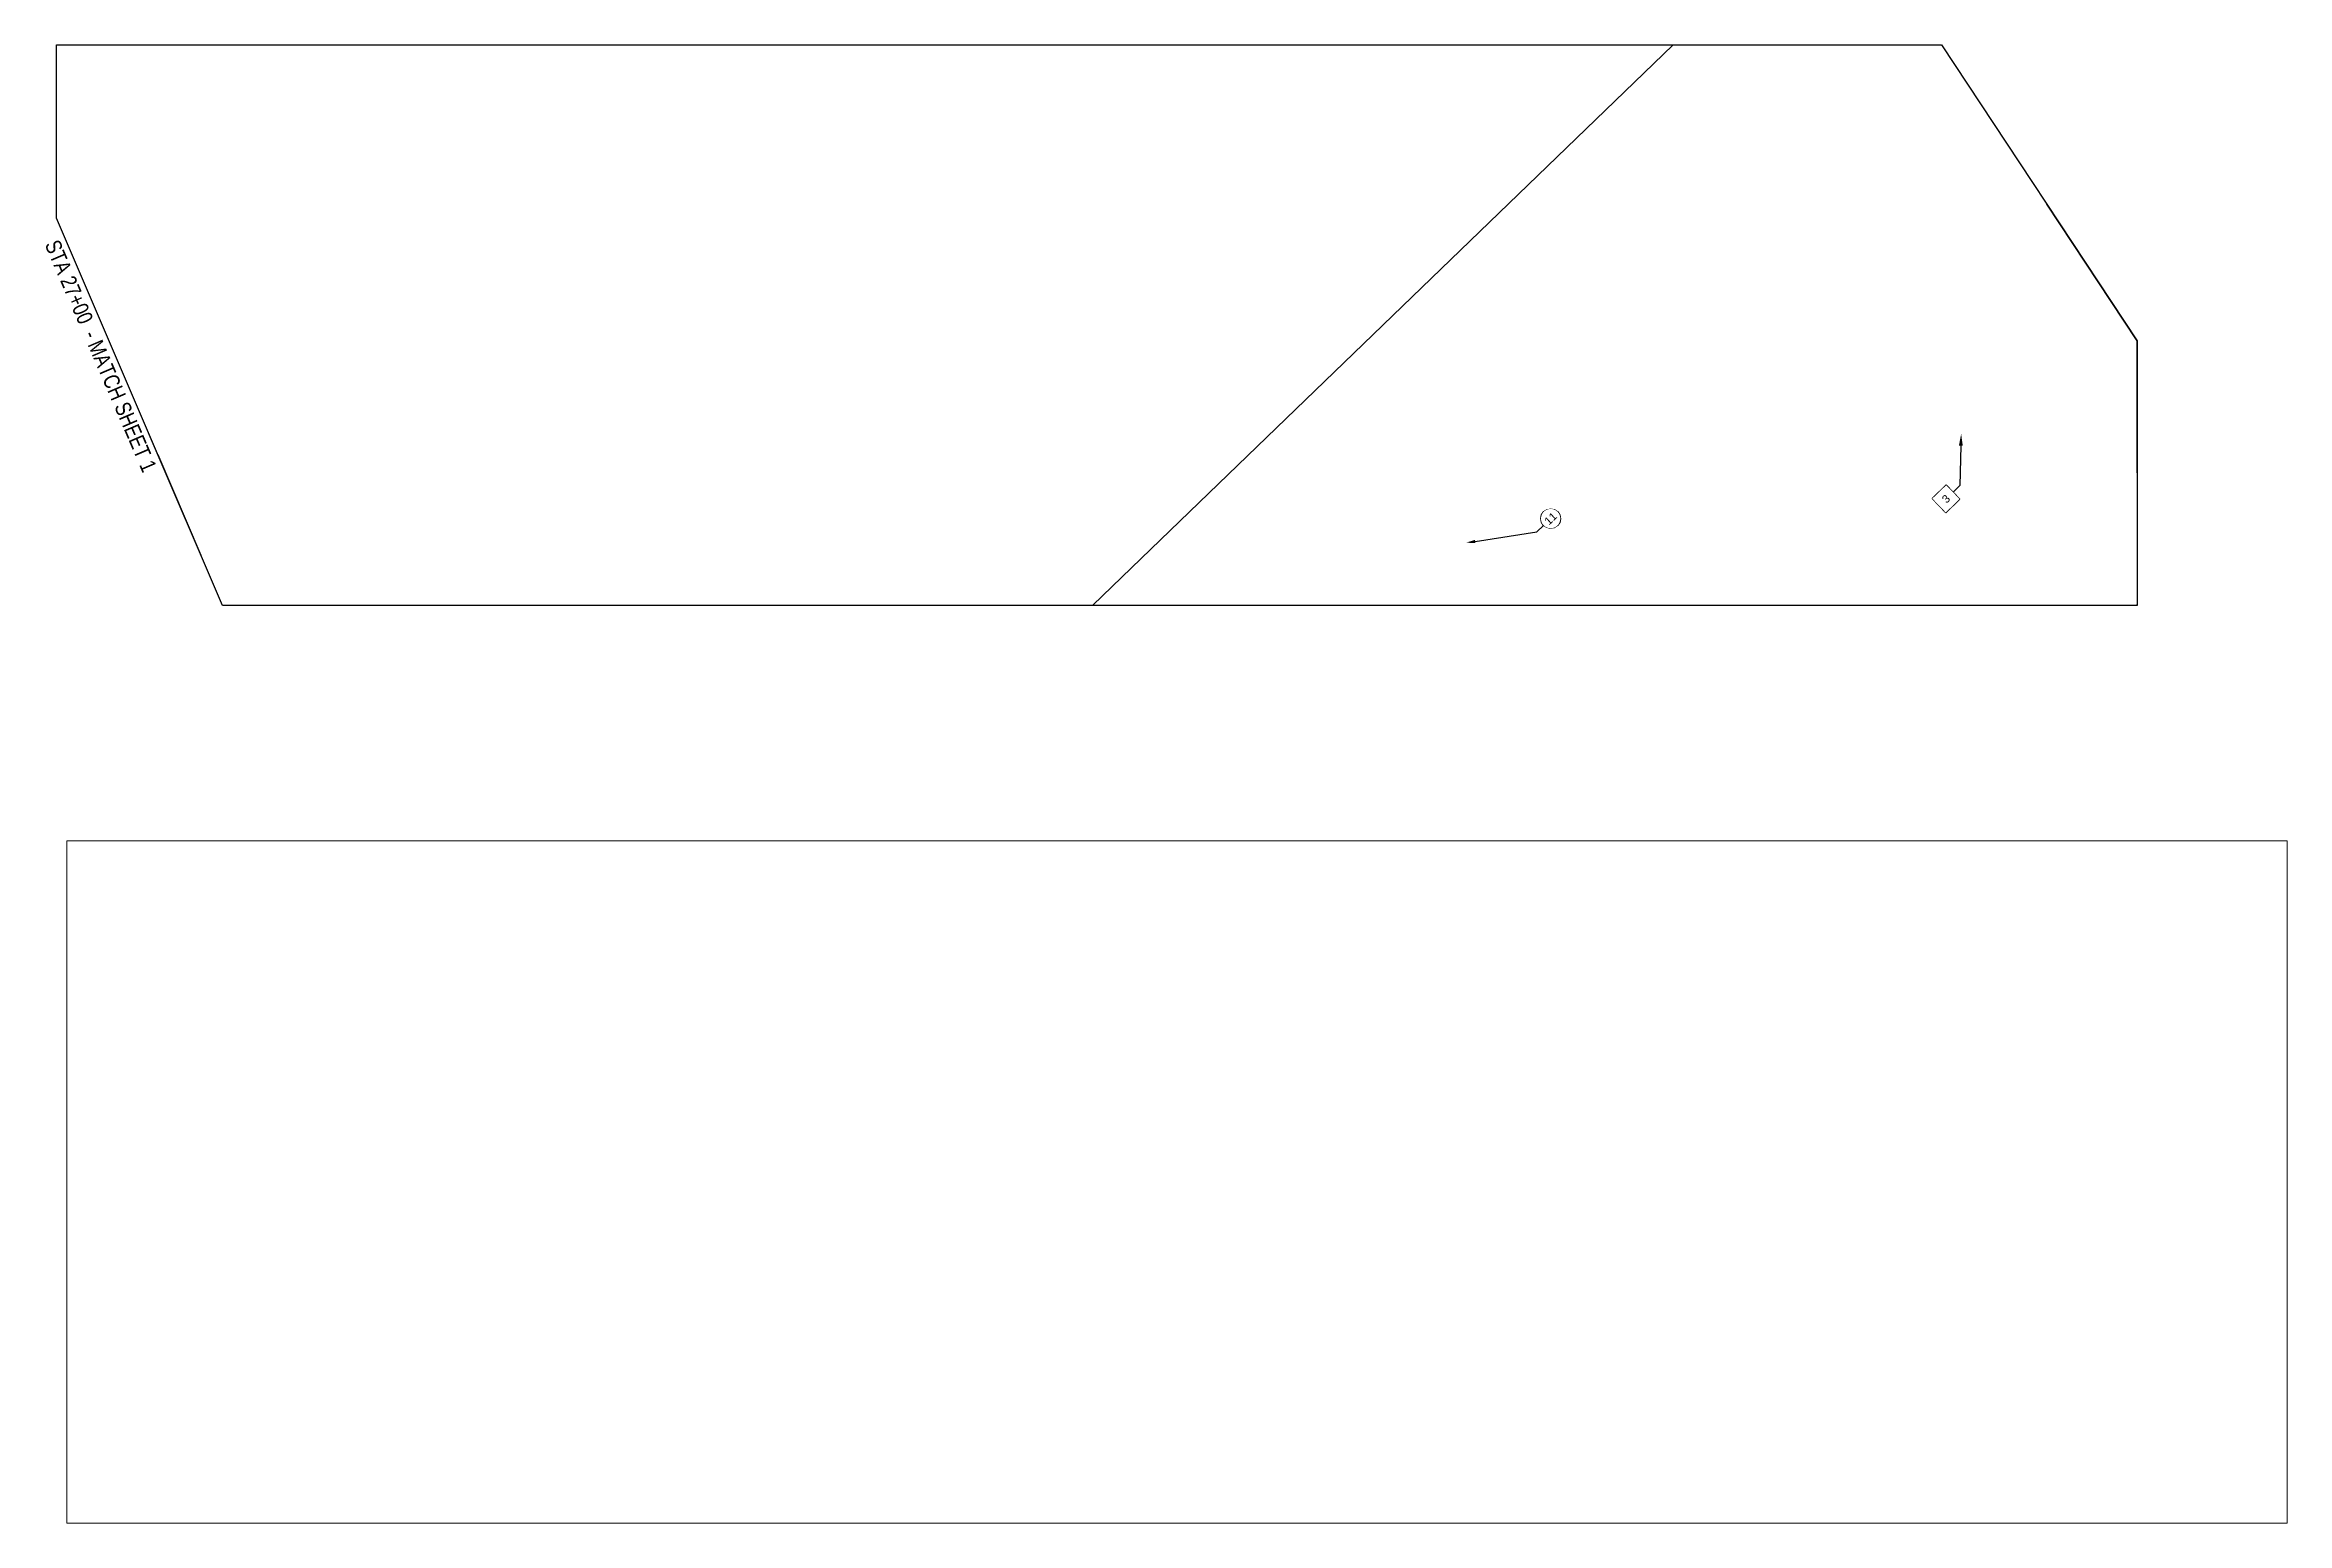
# Paper-space layout '2' of a CAD drawing. Header units: feet. Extents: x 2.3 to 30.9, y 3.5 to 22.3.
# The model-space entities are those that its viewports show. They can reach past a viewport. Long polylines and large blocks are cut down to what shows.
import ezdxf
from ezdxf import colors
from ezdxf.entities.mleader import LeaderData, LeaderLine
from ezdxf.enums import TextEntityAlignment as Align
from ezdxf.math import Vec2, Vec3

# ---------------------------------------------------------------- set-up
doc = ezdxf.new("R2010")
doc.units = ezdxf.units.FT
doc.header["$MEASUREMENT"] = 0
doc.set_wipeout_variables(frame=1)
doc.layers.get('0').update_dxf_attribs({"color": 30})
for name, color, linetype in [('C-LABEL', 4, 'Continuous'), ('C-MATCHLINE', 251, 'Continuous'), ('C-SHEET', 7, 'Continuous')]:
    doc.layers.add(name, color=color, linetype=linetype)
doc.layers.add('VP', color=7, linetype='Continuous', plot=False)
doc.styles.add('ARIAL', font='arial.ttf')
doc.styles.get("Standard").update_dxf_attribs({"font": 'SIMPLEX.SHX'})
doc.styles.add('THIN', font='arial.ttf', dxfattribs={"width": 0.8, "height": 1.2})

# ---------------------------------------------------------------- blocks, each defined once
blk = doc.blocks.new('KN-CIRC')
at = {"linetype": 'ByBlock', "transparency": 16777216}
blk.add_circle((0, 0), 0.125, dxfattribs=at)
at = {"transparency": 16777216, "style": 'ARIAL'}
blk.add_attdef('KN', text='', height=0.1, dxfattribs=at).set_placement((0, 0), align=Align.MIDDLE)
at = {"transparency": 16777216}
blk.add_wipeout([(0.047, -0.114), (0.068, -0.102), (0.087, -0.087), (0.102, -0.068), (0.114, -0.047), (0.121, -0.024), (0.123, 0), (0.121, 0.024), (0.114, 0.047), (0.102, 0.068), (0.087, 0.087), (0.068, 0.102), (0.047, 0.114), (0.024, 0.121), (0, 0.123), (-0.024, 0.121), (-0.047, 0.114), (-0.068, 0.102), (-0.087, 0.087), (-0.102, 0.068), (-0.114, 0.047), (-0.121, 0.024), (-0.123, 0), (-0.121, -0.024), (-0.114, -0.047), (-0.102, -0.068), (-0.087, -0.087), (-0.068, -0.102), (-0.047, -0.114), (-0.024, -0.121), (0, -0.123), (0.024, -0.121)], dxfattribs=at)
blk = doc.blocks.new('KN-SQ')
at = {"transparency": 16777216}
blk.add_lwpolyline([(-1, -1), (-1, -0.75), (-0.75, -0.75), (-0.75, -1)], close=True, dxfattribs=at)
at = {"transparency": 16777216, "style": 'ARIAL'}
blk.add_attdef('KN', text='', height=0.1, dxfattribs=at).set_placement((-0.875, -0.875), align=Align.MIDDLE_CENTER)
at = {"transparency": 16777216}
blk.add_wipeout([(-0.9975, -0.9975), (-0.9975, -0.7525), (-0.7525, -0.7525), (-0.7525, -0.9975)], dxfattribs=at)

msp = doc.modelspace()

# ---------------------------------------------------------------- linework, layer by layer
at = {"layer": 'C-MATCHLINE'}
msp.add_line((588217.5, 1030485.5), (588256.5, 1030588.3), dxfattribs=at)
at = {"layer": 'VP', "elevation": 1000, "flags": 128}
msp.add_lwpolyline([(588190.4, 1030414), (587215.6, 1030553.5), (587222.9, 1030603.9), (587334.2, 1030795.7), (588283.6, 1030659.8)], close=True, dxfattribs=at)
msp.add_lwpolyline([(588190.4, 1030414), (587215.6, 1030553.5), (587222.9, 1030603.9), (587334.2, 1030795.7), (588283.6, 1030659.8)], close=True, dxfattribs=at)
msp.add_lwpolyline([(588190.4, 1030414), (587215.6, 1030553.5), (587222.9, 1030603.9), (587334.2, 1030795.7), (588283.6, 1030659.8)], close=True, dxfattribs=at)
msp.add_lwpolyline([(588190.4, 1030414), (587215.6, 1030553.5), (587222.9, 1030603.9), (587334.2, 1030795.7), (588283.6, 1030659.8)], close=True, dxfattribs=at)
msp.add_lwpolyline([(588190.4, 1030414), (587215.6, 1030553.5), (587222.9, 1030603.9), (587334.2, 1030795.7), (588283.6, 1030659.8)], close=True, dxfattribs=at)
msp.add_lwpolyline([(588190.4, 1030414), (587215.6, 1030553.5), (587222.9, 1030603.9), (587334.2, 1030795.7), (588283.6, 1030659.8)], close=True, dxfattribs=at)
at = {"layer": 'VP'}
for points, elevation in [([(588317.8, 1030651.8), (589007.9, 1029985.6), (588974.8, 1029808.1), (588881.4, 1029711.3), (588180.5, 1030387.9), (588256.5, 1030588.3)], 1000), ([(588317.8, 1030651.8), (589007.9, 1029985.6), (588974.8, 1029808.1), (588881.4, 1029711.3), (588180.5, 1030387.9), (588256.5, 1030588.3)], 1000), ([(588317.8, 1030651.8), (589007.9, 1029985.6), (588974.8, 1029808.1), (588881.4, 1029711.3), (588180.5, 1030387.9), (588256.5, 1030588.3)], 1000), ([(588317.8, 1030651.8), (589007.9, 1029985.6), (588974.8, 1029808.1), (588881.4, 1029711.3), (588180.5, 1030387.9), (588256.5, 1030588.3)], 1000), ([(588187.9, 1029711.6), (589278.8, 1029711.6), (589278.8, 1030080.4), (588187.9, 1030080.4)], 1125), ([(588187.9, 1029711.6), (589278.8, 1029711.6), (589278.8, 1030080.4), (588187.9, 1030080.4)], 1125), ([(588187.9, 1029711.6), (589278.8, 1029711.6), (589278.8, 1030080.4), (588187.9, 1030080.4)], 1125)]:
    msp.add_lwpolyline(points, close=True, dxfattribs=dict(at, elevation=elevation))

# ---------------------------------------------------------------- leaders
at = {"layer": 'C-LABEL'}
ml = msp.add_multileader_block('Standard', dxfattribs=at)
ml.set_content('KN-CIRC', color=256, scale=40)
ml.set_attribute('KN', '11', width=0)
ml.set_leader_properties(color=256)
ml.build(insert=Vec2(0, 0))
ml.multileader.update_dxf_attribs({"dogleg_length": 0.12, "arrow_head_size": 4.8, "scale": 40})
ctx = ml.context
ctx.base_point, ctx.scale, ctx.char_height, ctx.arrow_head_size, ctx.landing_gap_size, ctx.plane_origin = Vec3(588692.4, 1029950.3), 40, 3.2, 4.8, 1.6, Vec3(588657.8, 1029971.4)
notes = []
notes.append((ctx, [(0, (1, 1, 0), (588687.6, 1029950.3), (1, 0), 4.8, [(0, [(588657.8, 1029971.4)], 0, [])])]))
ctx.block.insert = Vec3(588697.4, 1029950.3)
ml = msp.add_multileader_block('Standard', dxfattribs=at)
ml.set_content('KN-SQ', color=256, scale=40)
ml.set_attribute('KN', '3', width=0)
ml.set_leader_properties(color=256)
ml.build(insert=Vec2(0, 0))
ml.multileader.update_dxf_attribs({"dogleg_length": 0.12, "arrow_head_size": 6, "scale": 40})
ctx = ml.context
ctx.base_point, ctx.scale, ctx.char_height, ctx.arrow_head_size, ctx.landing_gap_size, ctx.plane_origin = Vec3(588844.1, 1029817.8), 40, 3.2, 6, 1.6, Vec3(588877.6, 1029836.2)
notes.append((ctx, [(0, (1, 1, 0), (588858.9, 1029817.8), (-1, 0), 4.8, [(0, [(588877.6, 1029836.2)], 0, [])])]))
ctx.block.insert = Vec3(588884.1, 1029852.8)
for ctx, leaders in notes:
    for number, flags, end, landing, length, lines in leaders:
        leader = LeaderData()
        leader.index, (leader.has_last_leader_line, leader.has_dogleg_vector, leader.attachment_direction) = number, flags
        leader.last_leader_point, leader.dogleg_vector, leader.dogleg_length = Vec3(end), Vec3(landing), length
        for number, points, colour, breaks in lines:
            line = LeaderLine()
            line.index, line.vertices, line.color, line.breaks = number, Vec3.list(points), colors.encode_raw_color(colour), breaks
            leader.lines.append(line)
        ctx.leaders.append(leader)

psp = doc.layouts.new('2')

# ---------------------------------------------------------------- linework, layer by layer
at = {"layer": 'VP'}
for p, q in [((26.474, 22.341), (28.963, 18.574)), ((28.963, 18.574), (28.963, 15.211))]:
    psp.add_line(p, q, dxfattribs=at)
psp.add_lwpolyline([(2.495, 22.341), (26.474, 22.341), (28.963, 18.574), (28.963, 15.211), (4.607, 15.211), (2.495, 20.135)], close=True, dxfattribs=at)

# ---------------------------------------------------------------- texts
at = {"layer": 'C-SHEET', "insert": (2.527, 19.881), "char_height": 0.2, "attachment_point": 1, "rotation": 293.2233, "style": 'THIN'}
psp.add_mtext('STA 27+00  - MATCH SHEET 1', dxfattribs=at)

# ---------------------------------------------------------------- viewports
at = {"layer": 'VP', "view_target_point": (588614.432, 1029958.776), "view_twist_angle": 43.993593}
vp = psp.add_viewport(center=(15.729, 18.776), size=(26.468, 7.12985), view_center_point=(-165.396, 149.968), view_height=285.19391, dxfattribs=at)
vp.dxf.flags = 0x10000  # cut along an outline
vp.dxf.clipping_boundary_handle = psp.add_lwpolyline([(2.495, 22.341), (26.474, 22.341), (28.963, 18.574), (28.963, 15.211), (4.607, 15.211), (2.495, 20.135)], format="xyb", close=True, dxfattribs={"invisible": 1}).dxf.handle
at = {"layer": 'VP', "view_target_point": (497971.002, 965673.045)}
psp.add_viewport(center=(16.75, 7.877), size=(28.246, 8.68045), view_center_point=(93076.85, 63160.218), view_height=347.218, status=3, dxfattribs=at)

doc.saveas('drawing.dxf')
